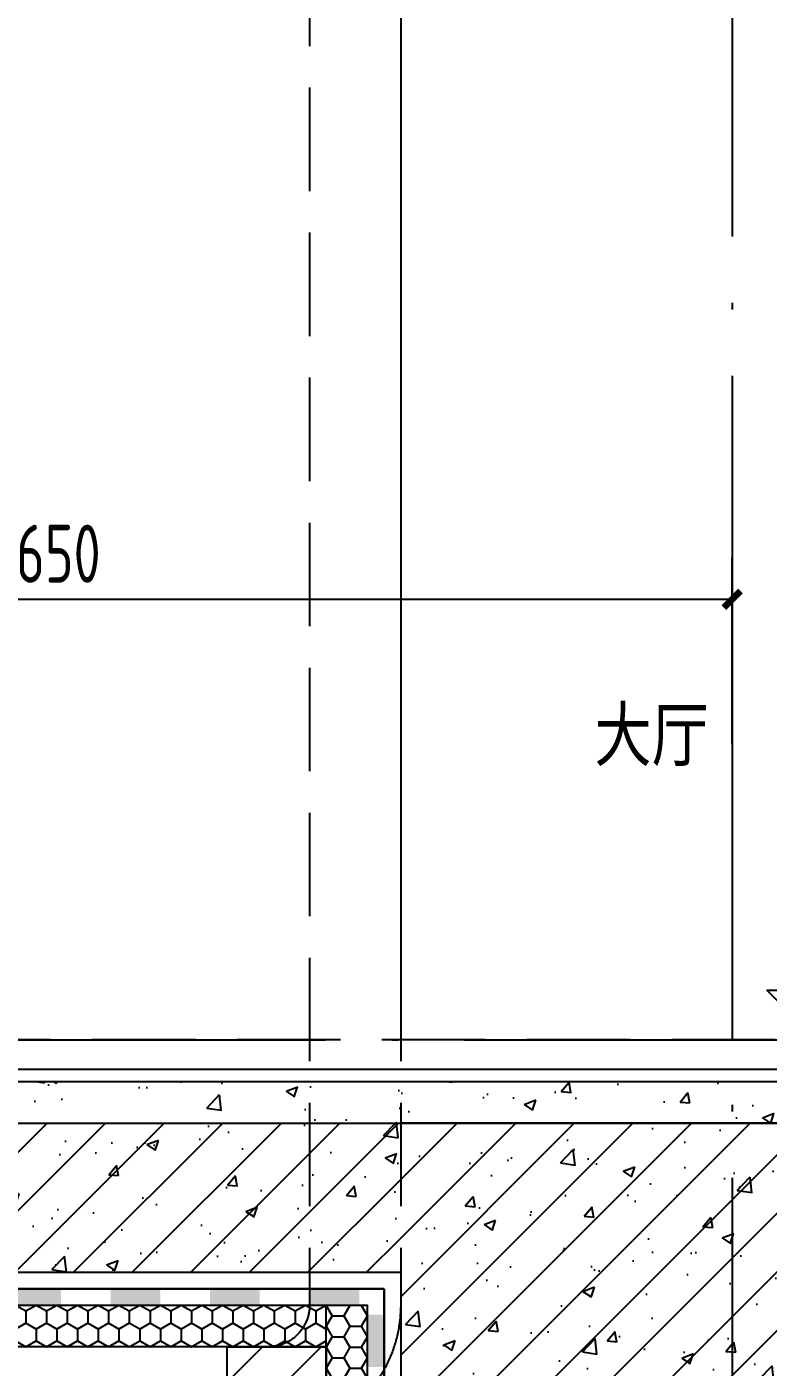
# Model space of a CAD drawing. Extents: x 198753 to 882193, y -399300 to 132460.
# Drawn here: x 362429 to 363324, y -204234 to -202616 of the extents above; entities that cross this region are included whole.
import ezdxf
from ezdxf.enums import TextEntityAlignment as Align

# ---------------------------------------------------------------- set-up
doc = ezdxf.new("R2010")
doc.units = 0
doc.header["$LTSCALE"] = 1000
doc.header["$MEASUREMENT"] = 0
doc.linetypes.add('DASH', pattern=[0.35, 0.25, -0.1])
doc.linetypes.add('DOTE', pattern=[2.4200000000000004, 2, -0.2, 0.02, -0.2])
for name, color, linetype in [('01-标注_尺寸', 124, 'Continuous'), ('01-标注_标高', 200, 'Continuous'), ('01-标注_符号', 200, 'Continuous'), ('02-TEXT_标注', 130, 'Continuous'), ('05-填充_天正', 26, 'Continuous'), ('A-0-房间名称', 7, 'Continuous'), ('A-O_防水层', 222, 'Continuous'), ('A-STR-面层', 191, 'Continuous'), ('A-SUR_保温', 222, 'Continuous'), ('A-SUR_面层', 191, 'Continuous'), ('A-TECH_结构', 21, 'Continuous'), ('A_AXIS-轴线', 36, 'DOTE'), ('A_STR-砌块墙', 121, 'Continuous'), ('A_STR-砼墙', 51, 'Continuous'), ('A_STR-砼柱', 51, 'Continuous'), ('D_铝板', 181, 'Continuous'), ('构造物', 145, 'Continuous')]:
    doc.layers.add(name, color=color, linetype=linetype)
doc.styles.add('_TCH_DIM', font='ROS1', dxfattribs={"width": 0.8, "bigfont": 'JD'})
doc.styles.add('_TCH_DIM_T3', font='ROS1', dxfattribs={"width": 0.8, "bigfont": 'JD'})
doc.styles.add('_TCH_SPACE', font='STXIHEI.TTF', dxfattribs={"width": 0.75, "height": 5})
doc.dimstyles.new('_TCH_ARCH&&20', dxfattribs={"dimtxt": 70, "dimasz": 20, "dimexe": 50, "dimexo": 60, "dimgap": 20, "dimtad": 1, "dimdec": 0, "dimzin": 0, "dimdsep": 46, "dimtxsty": '_TCH_DIM_T3', "dimblk": 'ARCHTICK', "dimcen": 0.09, "dimclrt": 4, "dimazin": 2, "dimtfac": 1, "dimtdec": 0, "dimtix": 1, "dimtmove": 2, "dimatfit": 3, "dimfxl": 0, "dimtolj": 1, "dimtzin": 0, "dimarcsym": 0})
pattern_1 = [(45, (0, 0), (-35.35533905932737, 35.35533905932738), []), (49.99999999999999, (0, 0), (143.4520365201507, -12.55042699651902), [15, -165]), (355, (0, 0), (-27.7502667226, 150.4384267400024), [12, -132]), (100.4514, (11.954336, -1.045868), (115.7018763428043, 137.8879084121907), [12.748038, -140.2284224]), (46.18420000000002, (0, 40), (213.4482097251289, -33.10380286580362), [22.5, -247.5]), (96.6356, (17.787349, 37.2413386), (186.9325411097407, 194.8235741800883), [19.1220576, -210.3426]), (351.1842, (0, 40), (186.9323890267254, 194.8237201850649), [18, -198]), (21, (20, 30), (119.3814104236923, -80.52377813306776), [15, -165]), (326.0000000000001, (20, 30), (48.66306638431634, 145.0300090093706), [12, -132]), (71.4514, (29.9484466, 23.2896788), (168.044525716298, 64.50609934199048), [12.748038, -140.2284224]), (37.50000000000001, (0, 0), (2.431971063458134, 66.5787707662623), [0, -130.4, 0, -134, 0, -132.5]), (7.499999999999999, (0, 0), (52.61390748842972, 78.88234237647205), [0, -76.39999999999999, 0, -127.4, 0, -50.5]), (327.5, (-44.6, 0), (106.7644872344818, -4.510974346875951), [0, -50, 0, -156, 0, -207]), (317.5, (-64.6, 0), (116.6372338684772, 20.02099646646354), [0, -65, 0, -103.6, 0, -147])]

# ---------------------------------------------------------------- blocks, each defined once
blk = doc.blocks.new('*U271')
at = {"layer": '05-填充_天正'}
h = blk.add_hatch(dxfattribs=at)
h.set_pattern_fill('混凝土', color=256, scale=20, style=0)
h.set_pattern_definition([(49.99999999999999, (0, 0), (143.4520365201507, -12.55042699651902), [15, -165]), (355, (0, 0), (-27.7502667226, 150.4384267400024), [12, -132]), (100.4514, (11.954336, -1.045868), (115.7018763428043, 137.8879084121907), [12.748038, -140.2284224]), (46.18420000000002, (0, 40), (213.4482097251289, -33.10380286580362), [22.5, -247.5]), (96.6356, (17.787349, 37.2413386), (186.9325411097407, 194.8235741800883), [19.1220576, -210.3426]), (351.1842, (0, 40), (186.9323890267254, 194.8237201850649), [18, -198]), (21, (20, 30), (119.3814104236923, -80.52377813306776), [15, -165]), (326.0000000000001, (20, 30), (48.66306638431634, 145.0300090093706), [12, -132]), (71.4514, (29.9484466, 23.2896788), (168.044525716298, 64.50609934199048), [12.748038, -140.2284224]), (37.50000000000001, (0, 0), (2.431971063458134, 66.5787707662623), [0, -130.4, 0, -134, 0, -132.5]), (7.499999999999999, (0, 0), (52.61390748842972, 78.88234237647205), [0, -76.39999999999999, 0, -127.4, 0, -50.5]), (327.5, (-44.6, 0), (106.7644872344818, -4.510974346875951), [0, -50, 0, -156, 0, -207]), (317.5, (-64.6, 0), (116.6372338684772, 20.02099646646354), [0, -65, 0, -103.6, 0, -147])])
h.paths.add_polyline_path([(-1899.999241740443, -3688.752037370868), (-1899.99924174026, -3738.752037370868), (802.1781196750319, -3738.752037360973), (802.1781196748489, -3688.752037360973)])
h = blk.add_hatch(dxfattribs=at)
h.set_pattern_fill('钢筋混凝土', color=256, scale=20, style=0)
h.set_pattern_definition(pattern_1)
h.paths.add_polyline_path([(-699.9999999987776, -3918.752037361708), (-699.9999999987778, -3738.752037361708), (-1899.999241740152, -3738.752037364873), (-1899.999241739677, -3918.752037364873)])
h = blk.add_hatch(dxfattribs=at)
h.set_pattern_fill('钢筋混凝土', color=256, scale=20, style=0)
h.set_pattern_definition(pattern_1)
h.paths.add_polyline_path([(-699.9999999987776, -4538.752037361963), (1.222360879182816e-09, -4538.752037361963), (1.222360879182816e-09, -3738.752037361963), (-699.9999999987776, -3738.752037361963)])
at = {"layer": '01-标注_标高'}
for p, q in [((-198.0658430304611, -3638.497857311537), (-258.0658430304611, -3578.497857311537)), ((-258.0658430304611, -3578.497857311537), (57.81682363620564, -3578.497857311537)), ((-358.0658430304611, -3638.497857311537), (-138.0658430304611, -3638.497857311537))]:
    blk.add_line(p, q, dxfattribs=at)
at = {"layer": 'A-STR-面层', "linetype": 'DASH', "ltscale": 0.5}
blk.add_lwpolyline([(802.1781196748489, -3638.497857315204), (-1799.999241462676, -3638.497857316193)], dxfattribs=at)
at = {"layer": 'A-STR-面层'}
blk.add_lwpolyline([(-1899.99924173177, -3673.752007358096), (802.1781196748489, -3673.752037361293)], dxfattribs=at)
at = {"layer": 'A-SUR_面层'}
for p, q in [((-1899.999241740443, -3688.752037370868), (802.1781196748489, -3688.752037360973)), ((-1899.99924174026, -3738.752037370868), (802.1781196750319, -3738.752037360973))]:
    blk.add_line(p, q, dxfattribs=at)
at = {"layer": 'A-TECH_结构'}
blk.add_lwpolyline([(-699.9999999997189, -2419.643006040729), (-699.9999999998254, -3638.75203735847)], dxfattribs=at)
at = {"layer": 'A_STR-砼墙'}
for p, q in [((-1899.999241740152, -3738.752037364873), (-699.9999999987776, -3738.752037361709)), ((-1899.999241739677, -3918.752037364873), (-699.9999999987776, -3918.752037361709))]:
    blk.add_line(p, q, dxfattribs=at)
at = {"layer": 'A_STR-砼柱'}
for p, q in [((1.222360879182816e-09, -3738.752037361963), (-699.9999999987776, -3738.752037361963)), ((-699.9999999987776, -3918.752037361708), (-699.9999999987776, -4538.752037361963))]:
    blk.add_line(p, q, dxfattribs=at)
blk = doc.blocks.new('_ArchTick')
at = {"color": 0, "linetype": 'ByBlock', "const_width": 0.4}
blk.add_lwpolyline([(-0.5, -0.5), (0.5, 0.5)], dxfattribs=at)
blk = doc.blocks.new('*D2138')
at = {"layer": '01-标注_尺寸', "color": 0, "lineweight": -2, "transparency": 16777216}
for p, q in [((8185.607289633837, -132796.8576056866), (8185.607289633837, -132571.832221313)), ((9835.613355480898, -132796.8576056866), (9835.613355480898, -132571.832221313)), ((8185.607289633837, -132621.832221313), (9835.613355480898, -132621.832221313))]:
    blk.add_line(p, q, dxfattribs=at)
at = {"layer": 'Defpoints', "color": 0, "transparency": 16777216}
for p in [(9835.613355480898, -132621.832221313), (8185.607289633837, -132856.8576056866), (9835.613355480898, -132856.8576056866)]:
    blk.add_point(p, dxfattribs=at)
at = {"layer": '01-标注_尺寸', "color": 0, "lineweight": -2, "transparency": 16777216, "xscale": 20, "yscale": 20, "zscale": 20, "rotation": 180}
blk.add_blockref('_ArchTick', (8185.607289633837, -132621.832221313), dxfattribs=at)
at = {"layer": '01-标注_尺寸', "color": 0, "lineweight": -2, "transparency": 16777216, "xscale": 20, "yscale": 20, "zscale": 20}
blk.add_blockref('_ArchTick', (9835.613355480898, -132621.832221313), dxfattribs=at)
at = {"layer": '01-标注_尺寸', "color": 4, "transparency": 16777216, "insert": (9010.610322557368, -132566.832221313), "char_height": 70, "attachment_point": 5, "style": '_TCH_DIM_T3'}
blk.add_mtext('\\A1;1650', dxfattribs=at)
blk = doc.blocks.new('A$C1C2A6847')
for p, q in [((52.00066917779623, 23.14617620117497), (55.00066917791264, 28.34232862421777)), ((52.00066917779623, 19.14617620117497), (55.00066917767981, 13.95002377859782)), ((55.00066917791264, 28.34232862421777), (55.00066917767981, 13.95002377859782))]:
    blk.add_line(p, q)
for points in [[(56.00066917767981, 42.14617620105855), (51.00066917767981, 37.14617620117497), (51.00066917767981, 5.146176201058552), (56.00066917767981, 0.146176201174967)], [(56.70777595887193, 41.43906941986643), (52.00066917767981, 36.73196263879072), (52.00066917767981, 26.64617620117497)], [(0.000669177679810673, 21.14617620117497), (2.000669177679811, 23.14617620117497), (52.00066917767981, 23.14617620117497), (52.00066917767981, 19.14617620117497), (2.000669177679811, 19.14617620117497), (0.000669177679810673, 21.14617620117497)], [(52.00066917767981, 25.64617620117497), (52.00066917767981, 16.64617620117497)], [(52.00066917767981, 15.64617620117497), (52.00066917767981, 5.560389763442799), (56.70777595887193, 0.8532829823670909)]]:
    blk.add_lwpolyline(points)
for centre, radius, start, end in [((56.35422256827587, 41.79262281057891), 0.5000000000862611, 314.9999999902723, 135.0000000091382), ((52.00066917767981, 26.14617620117497), 0.5, 270, 90), ((52.00066917767981, 16.14617620117497), 0.5, 270, 90), ((56.35422256827587, 0.4997295917710289), 0.5000000000039431, 225.0000000002948, 45.00000000029478)]:
    blk.add_arc(centre, radius, start, end)
blk = doc.blocks.new('$LinePat$聚苯板')
at = {"color": 0}
for p, q in [((14.84614977916135, -8.571428571427532), (0, 0)), ((29.6922995583227, 0), (14.84614977916135, -8.571428571427532)), ((14.84614977916135, -8.571428571427532), (14.84614977916135, -25.71428571428623)), ((14.84614977916135, -25.71428571428623), (0, -34.28571428571377)), ((0, -34.28571428571377), (0, -51.42857142857247)), ((29.6922995583227, -34.28571428571377), (14.84614977916135, -25.71428571428623)), ((0, -51.42857142857247), (14.84614977916135, -60)), ((14.84614977916135, -60), (29.6922995583227, -51.42857142857247))]:
    blk.add_line(p, q, dxfattribs=at)
blk = doc.blocks.new('$LinePat$防水层2')
at = {"color": 0}
blk.add_line((0, 0), (600, 0), dxfattribs=at)
blk.add_solid([(150, 0), (450, 0), (150, -100), (450, -100)], dxfattribs=at)
blk = doc.blocks.new('*U256')
at = {"layer": '05-填充_天正'}
h = blk.add_hatch(dxfattribs=at)
h.set_pattern_fill('普通砖', color=256, scale=20, style=0)
h.set_pattern_definition([(45, (0, 35.90226999999999), (-35.35535320146299, 35.355353201463), [])])
h.paths.add_polyline_path([(1129.999241740422, -130.2541800454492), (1009.999241740422, -130.2541800454315), (1009.999241740303, -939.6117329599915), (1129.999241740303, -939.6117329600092)])
at = {"layer": '01-标注_符号'}
for p, q in [((108.8878162332798, 156.0346374395249), (193.0360855453764, 493.4586410603661)), ((193.0360855453764, 493.4586410603661), (553.2128733425052, 493.4586410603661)), ((753.2128733425052, 493.4586410603661), (553.2128733425052, 493.4586410603661)), ((5.218157042927487, -93.89418707581353), (5.218157042927487, -397.6463726537477)), ((5.218157042927487, -397.6463726537477), (505.4996877235171, -397.6463726537477)), ((1009.999241740313, -529.9329565027347), (732.5147444766324, -529.9329565027347)), ((1129.999241740313, -529.9329565027292), (1009.999241740313, -529.9329565027347))]:
    blk.add_line(p, q, dxfattribs=at)
at = {"layer": '01-标注_符号', "const_width": 8}
for points in [[(5.218157042927488, -89.89418707581353, 1), (5.218157042927486, -97.89418707581353, 1)], [(1133.999241740313, -529.932956502729, 1), (1125.999241740313, -529.9329565027294, 1)]]:
    blk.add_lwpolyline(points, format="xyb", close=True, dxfattribs=at)
at = {"layer": '01-标注_符号'}
for centre, radius in [((653.2128733425052, 493.4586410603661), 100), ((107.5812447310018, 150.795449623547), 5.399649809168736)]:
    blk.add_circle(centre, radius, dxfattribs=at)
at = {"layer": 'A-O_防水层'}
for p, q in [((1.51248968904838e-09, -60.25418004230593), (1.282388121618791e-09, 139.7458199577811)), ((1.282388121618791e-09, 139.7458199577811), (20.00000000130174, 139.7458199575949)), ((20.00000000130174, 139.7458199575949), (20.00000000130173, 139.7458199577839)), ((20.00000000130173, 139.7458199577839), (20.00000000149203, -40.25418004230593)), ((20.00000000149203, -40.25418004230593), (1219.999241742414, -40.25418004230585)), ((1219.999241742414, -40.25418004230585), (1219.999241742414, -939.6117329561093)), ((1199.999241742414, -60.25418004230585), (1.51248968904838e-09, -60.25418004230593)), ((1199.999241742414, -939.6117329561093), (1199.999241742414, -60.25418004230585))]:
    blk.add_line(p, q, dxfattribs=at)
blk.add_lwpolyline([(1179.999241742414, -939.6117329561093), (1179.999241742414, -80.25418004230596), (-19.99999999846523, -80.25418004230593), (-19.99999999874056, 159.7458199577786), (223.9483857935785, 159.7458199578105)], dxfattribs=at)
at = {"layer": 'A-SUR_保温'}
for p, q in [((-70.0000000004693, 139.7458199578119), (-20.0000000002874, 139.7458199578049)), ((1129.999241740309, -939.6117329561096), (1129.999241740429, -80.25418004544937)), ((1129.999241740309, -130.2541800454492), (-20.00000000041354, -130.2541800464387))]:
    blk.add_line(p, q, dxfattribs=at)
for points in [[(-20.00000000042201, -130.2541800464387), (-70.00000000051296, -130.2541800464678), (-70.0000000004693, 139.7458199578105)], [(-20.00000000032496, -130.2541800464387), (-20.0000000002874, 139.7458199577814)], [(1179.999241740326, -939.6117329561093), (1179.999241740443, -80.25418004539094), (-20.00000000045475, -80.25418004640957)]]:
    blk.add_lwpolyline(points, dxfattribs=at)
at = {"layer": 'A_STR-砌块墙'}
for p, q in [((1009.999241740422, -130.2541800454492), (1129.999241740422, -130.2541800454492)), ((1009.999241740422, -130.2541800454315), (1009.999241740303, -939.6117329599915)), ((1129.999241740422, -130.2541800454492), (1129.999241740303, -939.6117329600092))]:
    blk.add_line(p, q, dxfattribs=at)
at = {"layer": 'A-SUR_保温'}
for name, p, xscale, yscale, zscale, rotation in [('$LinePat$防水层2', (223.9483857934869, 139.7458199587418), 0.3732473096536773, 0.2, 0.2, 180.0000000002698), ('$LinePat$聚苯板', (-70.00000000055857, 112.7458199573564), 0.9093266739879989, 0.8333333333333334, 0.8333333333333334, 90.0000000000112), ('$LinePat$防水层2', (1.280574281855772e-09, 139.7458199576872), 0.3333333333331824, 0.2, 0.2, 270.0000000000741), ('$LinePat$聚苯板', (-70.00000000055329, 85.74581995693154), 0.9093266739879989, 0.8333333333333334, 0.8333333333333334, 90.0000000000112), ('$LinePat$聚苯板', (-70.000000000548, 58.74581995650664), 0.9093266739879989, 0.8333333333333334, 0.8333333333333334, 90.0000000000112), ('$LinePat$聚苯板', (-70.00000000054271, 31.7458199560817), 0.9093266739879989, 0.8333333333333334, 0.8333333333333334, 90.0000000000112), ('$LinePat$聚苯板', (-70.00000000053743, 4.745819955656799), 0.9093266739879989, 0.8333333333333334, 0.8333333333333334, 90.0000000000112), ('$LinePat$聚苯板', (-70.00000000053214, -22.25418004476812), 0.9093266739879989, 0.8333333333333334, 0.8333333333333334, 90.0000000000112), ('$LinePat$聚苯板', (-70.00000000052685, -49.25418004519304), 0.9093266739879989, 0.8333333333333334, 0.8333333333333334, 90.0000000000112), ('$LinePat$聚苯板', (-70.00000000052157, -76.25418004561794), 0.9093266739879989, 0.8333333333333334, 0.8333333333333334, 90.0000000000112), ('$LinePat$防水层2', (1.53926925526722e-09, -60.25418004222223), 0.1999998736228068, 0.1999998736228068, 0.1999998736228068, 1.806522274670748e-11), ('$LinePat$防水层2', (119.9999241752234, -60.25418004218439), 0.1999998736228068, 0.1999998736228068, 0.1999998736228068, 1.806522274670748e-11), ('$LinePat$防水层2', (239.9998483489074, -60.25418004214656), 0.1999998736228068, 0.1999998736228068, 0.1999998736228068, 1.806522274670748e-11), ('$LinePat$防水层2', (359.9997725225915, -60.25418004210872), 0.1999998736228068, 0.1999998736228068, 0.1999998736228068, 1.806522274670748e-11), ('$LinePat$防水层2', (479.9996966962756, -60.25418004207089), 0.1999998736228068, 0.1999998736228068, 0.1999998736228068, 1.806522274670748e-11), ('$LinePat$防水层2', (599.9996208699598, -60.25418004203306), 0.1999998736228068, 0.1999998736228068, 0.1999998736228068, 1.806522274670748e-11), ('$LinePat$防水层2', (719.9995450436438, -60.25418004199522), 0.1999998736228068, 0.1999998736228068, 0.1999998736228068, 1.806522274670748e-11), ('$LinePat$防水层2', (839.9994692173279, -60.25418004195738), 0.1999998736228068, 0.1999998736228068, 0.1999998736228068, 1.806522274670748e-11), ('$LinePat$防水层2', (959.9993933910121, -60.25418004191955), 0.1999998736228068, 0.1999998736228068, 0.1999998736228068, 1.806522274670748e-11), ('$LinePat$防水层2', (1079.999317564696, -60.25418004188171), 0.1999998736228068, 0.1999998736228068, 0.1999998736228068, 1.806522274670748e-11), ('$LinePat$防水层2', (1199.99924173838, -60.25418004184387), 0.2093708459320917, 0.2, 0.2, 270.0000000001537), ('$LinePat$聚苯板', (-70.00000000051628, -103.2541800460429), 0.9093266739879989, 0.8333333333333334, 0.8333333333333334, 90.0000000000112), ('$LinePat$聚苯板', (-20.00000000045475, -80.25418004640957), 0.8419685874109405, 0.8333333333333334, 0.8333333333333334, 4.784938033199797e-11), ('$LinePat$聚苯板', (4.999983515648712, -80.2541800463887), 0.8419685874109405, 0.8333333333333334, 0.8333333333333334, 4.784938033199797e-11), ('$LinePat$聚苯板', (29.99996703175217, -80.25418004636782), 0.8419685874109405, 0.8333333333333334, 0.8333333333333334, 4.784938033199797e-11), ('$LinePat$聚苯板', (54.99995054785563, -80.25418004634693), 0.8419685874109405, 0.8333333333333334, 0.8333333333333334, 4.784938033199797e-11), ('$LinePat$聚苯板', (79.99993406395909, -80.25418004632606), 0.8419685874109405, 0.8333333333333334, 0.8333333333333334, 4.784938033199797e-11), ('$LinePat$聚苯板', (104.9999175800625, -80.25418004630518), 0.8419685874109405, 0.8333333333333334, 0.8333333333333334, 4.784938033199797e-11), ('$LinePat$聚苯板', (129.999901096166, -80.2541800462843), 0.8419685874109405, 0.8333333333333334, 0.8333333333333334, 4.784938033199797e-11), ('$LinePat$聚苯板', (154.9998846122695, -80.25418004626343), 0.8419685874109405, 0.8333333333333334, 0.8333333333333334, 4.784938033199797e-11), ('$LinePat$聚苯板', (179.9998681283729, -80.25418004624255), 0.8419685874109405, 0.8333333333333334, 0.8333333333333334, 4.784938033199797e-11), ('$LinePat$聚苯板', (204.9998516444764, -80.25418004622166), 0.8419685874109405, 0.8333333333333334, 0.8333333333333334, 4.784938033199797e-11), ('$LinePat$聚苯板', (229.9998351605798, -80.25418004620079), 0.8419685874109405, 0.8333333333333334, 0.8333333333333334, 4.784938033199797e-11), ('$LinePat$聚苯板', (254.9998186766833, -80.25418004617991), 0.8419685874109405, 0.8333333333333334, 0.8333333333333334, 4.784938033199797e-11), ('$LinePat$聚苯板', (279.9998021927868, -80.25418004615904), 0.8419685874109405, 0.8333333333333334, 0.8333333333333334, 4.784938033199797e-11), ('$LinePat$聚苯板', (304.9997857088902, -80.25418004613816), 0.8419685874109405, 0.8333333333333334, 0.8333333333333334, 4.784938033199797e-11), ('$LinePat$聚苯板', (329.9997692249937, -80.25418004611728), 0.8419685874109405, 0.8333333333333334, 0.8333333333333334, 4.784938033199797e-11), ('$LinePat$聚苯板', (354.9997527410972, -80.2541800460964), 0.8419685874109405, 0.8333333333333334, 0.8333333333333334, 4.784938033199797e-11), ('$LinePat$聚苯板', (379.9997362572006, -80.25418004607552), 0.8419685874109405, 0.8333333333333334, 0.8333333333333334, 4.784938033199797e-11), ('$LinePat$聚苯板', (404.999719773304, -80.25418004605464), 0.8419685874109405, 0.8333333333333334, 0.8333333333333334, 4.784938033199797e-11), ('$LinePat$聚苯板', (429.9997032894075, -80.25418004603377), 0.8419685874109405, 0.8333333333333334, 0.8333333333333334, 4.784938033199797e-11), ('$LinePat$聚苯板', (454.999686805511, -80.25418004601289), 0.8419685874109405, 0.8333333333333334, 0.8333333333333334, 4.784938033199797e-11), ('$LinePat$聚苯板', (479.9996703216144, -80.25418004599202), 0.8419685874109405, 0.8333333333333334, 0.8333333333333334, 4.784938033199797e-11), ('$LinePat$聚苯板', (504.9996538377179, -80.25418004597113), 0.8419685874109405, 0.8333333333333334, 0.8333333333333334, 4.784938033199797e-11), ('$LinePat$聚苯板', (529.9996373538213, -80.25418004595025), 0.8419685874109405, 0.8333333333333334, 0.8333333333333334, 4.784938033199797e-11), ('$LinePat$聚苯板', (554.9996208699248, -80.25418004592937), 0.8419685874109405, 0.8333333333333334, 0.8333333333333334, 4.784938033199797e-11), ('$LinePat$聚苯板', (579.9996043860283, -80.2541800459085), 0.8419685874109405, 0.8333333333333334, 0.8333333333333334, 4.784938033199797e-11), ('$LinePat$聚苯板', (604.9995879021317, -80.25418004588762), 0.8419685874109405, 0.8333333333333334, 0.8333333333333334, 4.784938033199797e-11), ('$LinePat$聚苯板', (629.9995714182352, -80.25418004586673), 0.8419685874109405, 0.8333333333333334, 0.8333333333333334, 4.784938033199797e-11), ('$LinePat$聚苯板', (654.9995549343387, -80.25418004584586), 0.8419685874109405, 0.8333333333333334, 0.8333333333333334, 4.784938033199797e-11), ('$LinePat$聚苯板', (679.9995384504421, -80.25418004582498), 0.8419685874109405, 0.8333333333333334, 0.8333333333333334, 4.784938033199797e-11), ('$LinePat$聚苯板', (704.9995219665456, -80.2541800458041), 0.8419685874109405, 0.8333333333333334, 0.8333333333333334, 4.784938033199797e-11), ('$LinePat$聚苯板', (729.999505482649, -80.25418004578323), 0.8419685874109405, 0.8333333333333334, 0.8333333333333334, 4.784938033199797e-11), ('$LinePat$聚苯板', (754.9994889987524, -80.25418004576235), 0.8419685874109405, 0.8333333333333334, 0.8333333333333334, 4.784938033199797e-11), ('$LinePat$聚苯板', (779.9994725148559, -80.25418004574146), 0.8419685874109405, 0.8333333333333334, 0.8333333333333334, 4.784938033199797e-11), ('$LinePat$聚苯板', (804.9994560309594, -80.25418004572059), 0.8419685874109405, 0.8333333333333334, 0.8333333333333334, 4.784938033199797e-11), ('$LinePat$聚苯板', (829.9994395470628, -80.25418004569971), 0.8419685874109405, 0.8333333333333334, 0.8333333333333334, 4.784938033199797e-11), ('$LinePat$聚苯板', (854.9994230631663, -80.25418004567884), 0.8419685874109405, 0.8333333333333334, 0.8333333333333334, 4.784938033199797e-11), ('$LinePat$聚苯板', (879.9994065792698, -80.25418004565796), 0.8419685874109405, 0.8333333333333334, 0.8333333333333334, 4.784938033199797e-11), ('$LinePat$聚苯板', (904.9993900953732, -80.25418004563709), 0.8419685874109405, 0.8333333333333334, 0.8333333333333334, 4.784938033199797e-11), ('$LinePat$聚苯板', (929.9993736114767, -80.2541800456162), 0.8419685874109405, 0.8333333333333334, 0.8333333333333334, 4.784938033199797e-11), ('$LinePat$聚苯板', (954.9993571275802, -80.25418004559532), 0.8419685874109405, 0.8333333333333334, 0.8333333333333334, 4.784938033199797e-11), ('$LinePat$聚苯板', (979.9993406436836, -80.25418004557444), 0.8419685874109405, 0.8333333333333334, 0.8333333333333334, 4.784938033199797e-11), ('$LinePat$聚苯板', (1004.999324159787, -80.25418004555357), 0.8419685874109405, 0.8333333333333334, 0.8333333333333334, 4.784938033199797e-11), ('$LinePat$聚苯板', (1029.999307675891, -80.25418004553269), 0.8419685874109405, 0.8333333333333334, 0.8333333333333334, 4.784938033199797e-11), ('$LinePat$聚苯板', (1054.999291191994, -80.25418004551182), 0.8419685874109405, 0.8333333333333334, 0.8333333333333334, 4.784938033199797e-11), ('$LinePat$聚苯板', (1079.999274708097, -80.25418004549093), 0.8419685874109405, 0.8333333333333334, 0.8333333333333334, 4.784938033199797e-11), ('$LinePat$聚苯板', (1104.999258224201, -80.25418004547005), 0.8419685874109405, 0.8333333333333334, 0.8333333333333334, 4.784938033199797e-11), ('$LinePat$聚苯板', (1129.999241740505, -105.5294021898412), 0.8512382846832133, 0.8333333333333334, 0.8333333333333334, 90.00000000014164), ('$LinePat$聚苯板', (-70.000000000511, -130.2541800464678), 0.9093266739879989, 0.8333333333333334, 0.8333333333333334, 90.0000000000112), ('$LinePat$聚苯板', (1129.999241740568, -130.804624334168), 0.8512382846832133, 0.8333333333333334, 0.8333333333333334, 90.00000000014164), ('$LinePat$聚苯板', (1129.99924174063, -156.0798464784948), 0.8512382846832133, 0.8333333333333334, 0.8333333333333334, 90.00000000014164), ('$LinePat$聚苯板', (1129.999241740693, -181.3550686228215), 0.8512382846832133, 0.8333333333333334, 0.8333333333333334, 90.00000000014164), ('$LinePat$聚苯板', (1129.999241740755, -206.6302907671483), 0.8512382846832133, 0.8333333333333334, 0.8333333333333334, 90.00000000014164), ('$LinePat$防水层2', (1199.999241738717, -185.8766876010988), 0.2093708459320917, 0.2, 0.2, 270.0000000001537), ('$LinePat$聚苯板', (1129.999241740818, -231.9055129114751), 0.8512382846832133, 0.8333333333333334, 0.8333333333333334, 90.00000000014164), ('$LinePat$聚苯板', (1129.99924174088, -257.1807350558017), 0.8512382846832133, 0.8333333333333334, 0.8333333333333334, 90.00000000014164), ('$LinePat$聚苯板', (1129.999241740943, -282.4559572001285), 0.8512382846832133, 0.8333333333333334, 0.8333333333333334, 90.00000000014164), ('$LinePat$聚苯板', (1129.999241741005, -307.7311793444553), 0.8512382846832133, 0.8333333333333334, 0.8333333333333334, 90.00000000014164), ('$LinePat$聚苯板', (1129.999241741068, -333.006401488782), 0.8512382846832133, 0.8333333333333334, 0.8333333333333334, 90.00000000014164), ('$LinePat$防水层2', (1199.999241739054, -311.4991951603538), 0.2093708459320917, 0.2, 0.2, 270.0000000001537), ('$LinePat$聚苯板', (1129.99924174113, -358.2816236331088), 0.8512382846832133, 0.8333333333333334, 0.8333333333333334, 90.00000000014164), ('$LinePat$聚苯板', (1129.999241741192, -383.5568457774356), 0.8512382846832133, 0.8333333333333334, 0.8333333333333334, 90.00000000014164), ('$LinePat$聚苯板', (1129.999241741255, -408.8320679217622), 0.8512382846832133, 0.8333333333333334, 0.8333333333333334, 90.00000000014164), ('$LinePat$聚苯板', (1129.999241741318, -434.107290066089), 0.8512382846832133, 0.8333333333333334, 0.8333333333333334, 90.00000000014164), ('$LinePat$聚苯板', (1129.99924174138, -459.3825122104158), 0.8512382846832133, 0.8333333333333334, 0.8333333333333334, 90.00000000014164), ('$LinePat$防水层2', (1199.999241739391, -437.1217027196088), 0.2093708459320917, 0.2, 0.2, 270.0000000001537), ('$LinePat$聚苯板', (1129.999241741442, -484.6577343547425), 0.8512382846832133, 0.8333333333333334, 0.8333333333333334, 90.00000000014164), ('$LinePat$聚苯板', (1129.999241741505, -509.9329564990693), 0.8512382846832133, 0.8333333333333334, 0.8333333333333334, 90.00000000014164), ('$LinePat$聚苯板', (1129.999241741567, -535.208178643396), 0.8512382846832133, 0.8333333333333334, 0.8333333333333334, 90.00000000014164), ('$LinePat$聚苯板', (1129.99924174163, -560.4834007877228), 0.8512382846832133, 0.8333333333333334, 0.8333333333333334, 90.00000000014164), ('$LinePat$聚苯板', (1129.999241741692, -585.7586229320495), 0.8512382846832133, 0.8333333333333334, 0.8333333333333334, 90.00000000014164), ('$LinePat$防水层2', (1199.999241739728, -562.7442102788638), 0.2093708459320917, 0.2, 0.2, 270.0000000001537), ('$LinePat$聚苯板', (1129.999241741755, -611.0338450763763), 0.8512382846832133, 0.8333333333333334, 0.8333333333333334, 90.00000000014164), ('$LinePat$聚苯板', (1129.999241741817, -636.309067220703), 0.8512382846832133, 0.8333333333333334, 0.8333333333333334, 90.00000000014164), ('$LinePat$聚苯板', (1129.99924174188, -661.5842893650298), 0.8512382846832133, 0.8333333333333334, 0.8333333333333334, 90.00000000014164), ('$LinePat$聚苯板', (1129.999241741942, -686.8595115093565), 0.8512382846832133, 0.8333333333333334, 0.8333333333333334, 90.00000000014164), ('$LinePat$聚苯板', (1129.999241742005, -712.1347336536833), 0.8512382846832133, 0.8333333333333334, 0.8333333333333334, 90.00000000014164), ('$LinePat$防水层2', (1199.999241740065, -688.3667178381187), 0.2093708459320917, 0.2, 0.2, 270.0000000001537), ('$LinePat$聚苯板', (1129.999241742067, -737.4099557980101), 0.8512382846832133, 0.8333333333333334, 0.8333333333333334, 90.00000000014164), ('$LinePat$聚苯板', (1129.99924174213, -762.6851779423368), 0.8512382846832133, 0.8333333333333334, 0.8333333333333334, 90.00000000014164), ('$LinePat$聚苯板', (1129.999241742192, -787.9604000866635), 0.8512382846832133, 0.8333333333333334, 0.8333333333333334, 90.00000000014164), ('$LinePat$聚苯板', (1129.999241742255, -813.2356222309903), 0.8512382846832133, 0.8333333333333334, 0.8333333333333334, 90.00000000014164), ('$LinePat$聚苯板', (1129.999241742317, -838.510844375317), 0.8512382846832133, 0.8333333333333334, 0.8333333333333334, 90.00000000014164), ('$LinePat$防水层2', (1199.999241740402, -813.9892253973736), 0.2093708459320917, 0.2, 0.2, 270.0000000001537), ('$LinePat$聚苯板', (1129.99924174238, -863.7860665196438), 0.8512382846832133, 0.8333333333333334, 0.8333333333333334, 90.00000000014164), ('$LinePat$聚苯板', (1129.999241742442, -889.0612886639706), 0.8512382846832133, 0.8333333333333334, 0.8333333333333334, 90.00000000014164), ('$LinePat$聚苯板', (1129.999241742505, -914.3365108082972), 0.8512382846832133, 0.8333333333333334, 0.8333333333333334, 90.00000000014164), ('$LinePat$聚苯板', (1129.999241742567, -939.611732952624), 0.8512382846832133, 0.8333333333333334, 0.8333333333333334, 90.00000000014164)]:
    blk.add_blockref(name, p, dxfattribs=dict(at, xscale=xscale, yscale=yscale, zscale=zscale, rotation=rotation))
at = {"layer": '构造物', "linetype": 'DASH', "ltscale": 0.2, "rotation": 90}
blk.add_blockref('A$C1C2A6847', (128.4987423558778, 108.7342229654605), dxfattribs=at)
at = {"layer": '02-TEXT_标注', "style": '_TCH_DIM'}
for s, height, width, p in [('防水收头做法', 69.45736434108527, 0.8, (177.112098148707, 515.6265183315211)), ('08BJ5-1', 70, 0.6400000000000001, (336.5862066758385, 402.4586410603661)), ('50', 70, 0.6400000000000001, (66.62681950646265, -376.6463726537477)), ('厚模塑聚苯板', 69.45736434108527, 0.8, (126.360152839796, -376.6463726537477)), ('地外', 69.45736434108527, 0.8, (753.5147444766324, -508.9329565027347)), ('1', 70, 0.6400000000000001, (877.6697832363222, -508.9329565027347))]:
    blk.add_text(s, height=height, dxfattribs=dict(at, width=width)).set_placement(p)
for s, p, p2 in [('6', (639.076871805215, 511.8529689425338), (667.3488748797954, 511.8529689425338)), ('4', (639.076871805215, 422.0543074133599), (667.3488748797954, 422.0543074133599))]:
    blk.add_text(s, height=53.01000576483844, dxfattribs=at).set_placement(p, p2, align=Align.FIT)
blk = doc.blocks.new('*U295')
at = {"layer": 'A-STR-面层', "linetype": 'DASH', "ltscale": 0.5}
for points in [[(7893.688348912961, 16587.44339449075), (7954.199061027386, 16587.44339350573), (8038.688349482727, 16441.10365320579), (8038.688349482727, 15702.44339916829, 0.4142135623730951), (8198.688349482727, 15542.44339916829), (8948.688349984892, 15542.44339916829, -0.4142135624385618), (8998.688349984892, 15492.44339915711), (8998.688349025302, -2077.032001025482, 0.4142135624385692), (9158.688349025302, -2237.032001061249), (10408.68759121856, -2237.032001061249)], [(8293.688350052464, 16587.44339449075), (8233.17763793801, 16587.44339350573), (8148.688349482727, 16441.10365320579), (8148.688349482727, 15702.44339916829, 0.4142135623730951), (8198.688349482727, 15652.44339916829), (8948.688349984892, 15652.44339916829, -0.4142135624385725), (9108.688349984892, 15492.44339913252), (9108.688349025302, -2077.032001050073, 0.4142135624385618), (9158.688349025302, -2127.032001061249), (10408.68759121856, -2127.032001061249)]]:
    blk.add_lwpolyline(points, format="xyb", dxfattribs=at)
blk = doc.blocks.new('*U207')
at = {"layer": '01-标注_尺寸'}
dim = blk.add_aligned_dim(p1=(8185.607289633837, -132856.8576056866), p2=(9835.613355480898, -132856.8576056866), distance=235.02538437358453, dimstyle='_TCH_ARCH&&20', dxfattribs=at)
dim.commit()
dim.dimension.update_dxf_attribs({"geometry": '*D2138', "text_midpoint": (9010.610322557368, -132566.832221313)})

msp = doc.modelspace()

# ---------------------------------------------------------------- linework, layer by layer
at = {"layer": 'A_AXIS-轴线', "ltscale": 0.4}
for p, q in [((363280.3879311064, -182709.1306287774), (363280.3879311064, -204973.9119621522)), ((359085.5440010743, -203838.7387370625), (364607.8205414405, -203838.7387370625))]:
    msp.add_line(p, q, dxfattribs=at)

# ---------------------------------------------------------------- block references
at = {"layer": 'A-SUR_保温'}
for name, p in [('*U207', (353444.780641473, -70685.11671234347)), ('*U271', (363580.3871728472, -200200.2408797192)), ('*U256', (361660.387931106, -204078.7387370418))]:
    msp.add_blockref(name, p, dxfattribs=at)
at = {"layer": 'D_铝板', "xscale": -1}
msp.add_blockref('*U295', (371879.0755223241, -202081.960916026), dxfattribs=at)

# ---------------------------------------------------------------- texts
at = {"layer": 'A-0-房间名称', "style": '_TCH_SPACE', "width": 0.8}
msp.add_text('大厅', height=63.24786324786324, dxfattribs=at).set_placement((363114.2045438077, -203501.6151247805))

doc.saveas('drawing.dxf')
